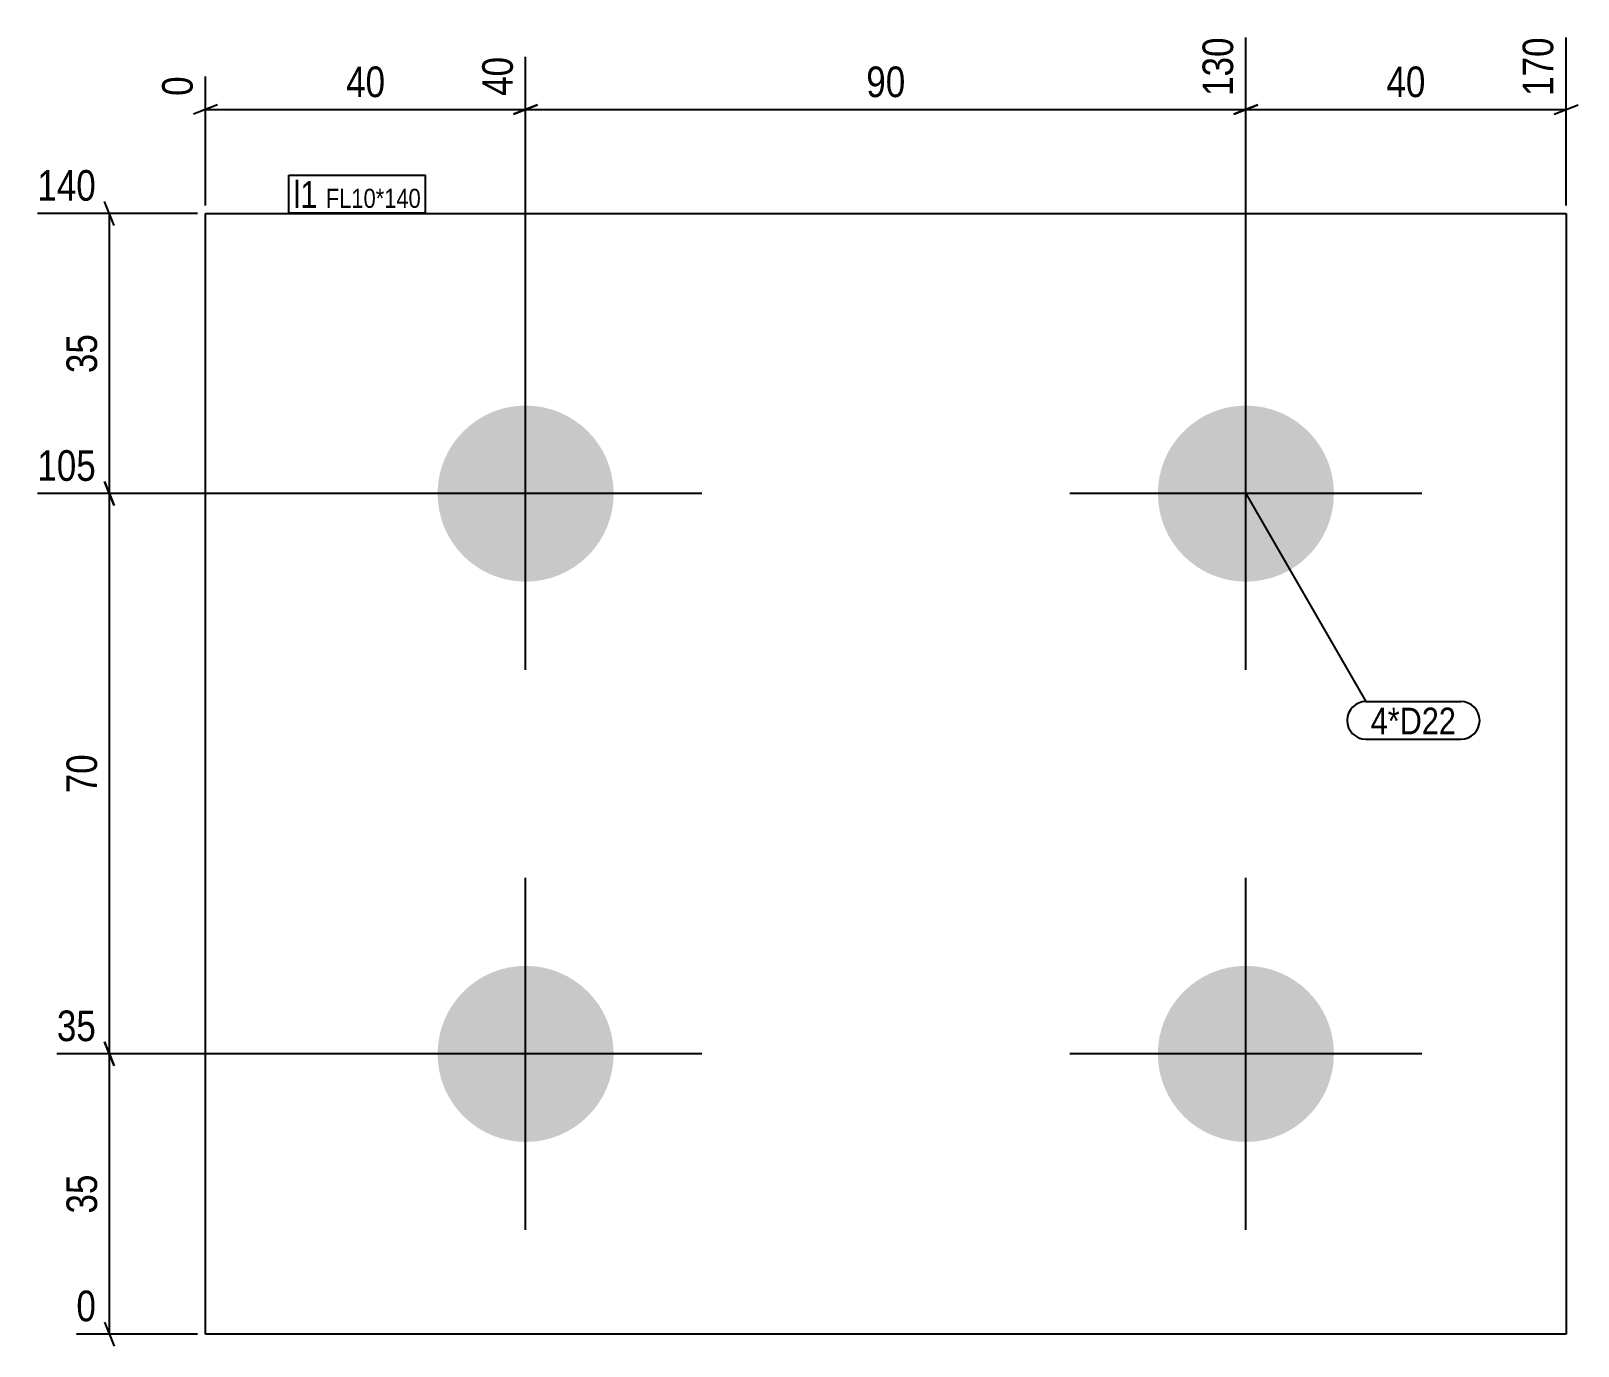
# Model space of a CAD drawing. Header units: millimetres. Extents: x 2 to 196, y 3 to 167.
import ezdxf

# ---------------------------------------------------------------- set-up
doc = ezdxf.new("R2010")
doc.units = ezdxf.units.MM
for name, color, linetype in [('MÅLSÆTNING', 7, 'Continuous'), ('STÅL', 7, 'Continuous'), ('TEKST', 7, 'Continuous')]:
    doc.layers.add(name, color=color, linetype=linetype)
doc.styles.add('Arial Narrow', font='ARIALN.TTF', dxfattribs={"height": 0.2})

msp = doc.modelspace()

# ---------------------------------------------------------------- hatches: boundary and pattern name
at = {"layer": 'STÅL', "linetype": 'Continuous'}
for points in [[(64.01, 98.5, -1), (64.01, 120.5, -1)], [(154.01, 98.5, -1), (154.01, 120.5, -1)], [(64.01, 28.5, -1), (64.01, 50.5, -1)], [(154.01, 28.5, -1), (154.01, 50.5, -1)]]:
    msp.add_hatch(color=3, dxfattribs=at).paths.add_polyline_path(points)

# ---------------------------------------------------------------- linework, layer by layer
at = {"layer": 'MÅLSÆTNING', "color": 7, "linetype": 'Continuous'}
for p, q in [((154.01, 110.5), (154.01, 166.5)), ((154.01, 110.5), (154.01, 166.5)), ((194.01, 145.5), (194.01, 166.5)), ((64.01, 110.5), (64.01, 164.07)), ((64.01, 110.5), (64.01, 164.07)), ((24.01, 145.5), (24.01, 161.63)), ((25.51, 158.09), (22.51, 156.89)), ((24.01, 157.49), (64.01, 157.49)), ((65.51, 158.09), (62.51, 156.89)), ((62.51, 156.89), (65.51, 158.09)), ((64.01, 157.49), (154.01, 157.49)), ((155.51, 158.09), (152.51, 156.89)), ((152.51, 156.89), (155.51, 158.09)), ((154.01, 157.49), (194.01, 157.49)), ((192.51, 156.89), (195.51, 158.09)), ((12.61, 143), (11.41, 146)), ((23.01, 144.5), (3, 144.5)), ((12.01, 109.5), (12.01, 144.5)), ((11.41, 111), (12.61, 108)), ((12.61, 108), (11.41, 111)), ((63.01, 109.5), (3, 109.5)), ((63.01, 109.5), (3, 109.5)), ((12.01, 39.5), (12.01, 109.5)), ((11.41, 41), (12.61, 38)), ((12.61, 38), (11.41, 41)), ((63.01, 39.5), (5.44, 39.5)), ((63.01, 39.5), (5.44, 39.5)), ((12.01, 4.5), (12.01, 39.5)), ((11.41, 6), (12.61, 3)), ((23.01, 4.5), (7.88, 4.5))]:
    msp.add_line(p, q, dxfattribs=at)
at = {"layer": 'STÅL', "color": 2, "linetype": 'Continuous'}
for p, q in [((24.01, 4.5), (24.01, 144.5)), ((24.01, 144.5), (194.01, 144.5)), ((194.01, 144.5), (194.01, 4.5)), ((194.01, 4.5), (24.01, 4.5))]:
    msp.add_line(p, q, dxfattribs=at)
at = {"layer": 'STÅL', "color": 3, "linetype": 'Continuous'}
for p, q in [((64.01, 87.5), (64.01, 131.5)), ((154.01, 87.5), (154.01, 131.5)), ((86.01, 109.5), (42.01, 109.5)), ((176.01, 109.5), (132.01, 109.5)), ((64.01, 17.5), (64.01, 61.5)), ((154.01, 17.5), (154.01, 61.5)), ((86.01, 39.5), (42.01, 39.5)), ((176.01, 39.5), (132.01, 39.5))]:
    msp.add_line(p, q, dxfattribs=at)

# ---------------------------------------------------------------- wipeouts: each hides what was drawn before it
at = {"color": 0}
msp.add_wipeout([(180.27, 79.42), (180.27, 82.92), (169.61, 82.92), (169.61, 79.42)], dxfattribs=at).dxf.layer = 'TEKST'

# ---------------------------------------------------------------- next in the draw order: wipeouts: each hides what was drawn before it
at = {"color": 0, "linetype": 'Continuous'}
for points in [[(153.21, 167.3), (147.61, 167.3), (147.61, 158.39), (153.21, 158.39)], [(193.21, 167.3), (187.61, 167.3), (187.61, 158.39), (193.21, 158.39)], [(63.21, 164.87), (57.61, 164.87), (57.61, 158.39), (63.21, 158.39)], [(23.21, 162.43), (17.61, 162.43), (17.61, 158.39), (23.21, 158.39)], [(11.11, 145.3), (11.11, 150.9), (2.2, 150.9), (2.2, 145.3)], [(11.11, 110.3), (11.11, 115.9), (2.2, 115.9), (2.2, 110.3)], [(11.11, 40.3), (11.11, 45.9), (4.64, 45.9), (4.64, 40.3)], [(11.11, 5.3), (11.11, 10.9), (7.08, 10.9), (7.08, 5.3)]]:
    msp.add_wipeout(points, dxfattribs=at).dxf.layer = 'MÅLSÆTNING'
at = {"color": 0}
for points, layer in [([(47.25, 158.24), (47.25, 163.84), (40.78, 163.84), (40.78, 158.24)], 'MÅLSÆTNING'), ([(112.25, 158.24), (112.25, 163.84), (105.78, 163.84), (105.78, 158.24)], 'MÅLSÆTNING'), ([(177.25, 158.24), (177.25, 163.84), (170.77, 163.84), (170.77, 158.24)], 'MÅLSÆTNING'), ([(11.26, 130.24), (5.66, 130.24), (5.66, 123.76), (11.26, 123.76)], 'MÅLSÆTNING'), ([(11.26, 77.74), (5.66, 77.74), (5.66, 71.26), (11.26, 71.26)], 'MÅLSÆTNING'), ([(11.26, 25.24), (5.66, 25.24), (5.66, 18.76), (11.26, 18.76)], 'MÅLSÆTNING'), ([(38, 145.2), (38, 148.7), (35.01, 148.7), (35.01, 145.2)], 'TEKST'), ([(50.92, 145.2), (50.92, 147.7), (39.05, 147.7), (39.05, 145.2)], 'TEKST'), ([(180.27, 79.42), (180.27, 82.92), (169.61, 82.92), (169.61, 79.42)], 'TEKST')]:
    msp.add_wipeout(points, dxfattribs=at).dxf.layer = layer

# ---------------------------------------------------------------- next in the draw order: linework, layer by layer
at = {"layer": 'TEKST', "color": 7, "linetype": 'Continuous'}
for p, q in [((154.01, 109.5), (169.01, 83.52)), ((169.01, 83.52), (180.87, 83.52)), ((169.01, 78.82), (180.87, 78.82))]:
    msp.add_line(p, q, dxfattribs=at)
for centre, start, end in [((169.01, 81.17), 90, 270), ((180.87, 81.17), 270, 90)]:
    msp.add_arc(centre, 2.35, start, end, dxfattribs=at)

# ---------------------------------------------------------------- next in the draw order: texts
at = {"layer": 'MÅLSÆTNING', "color": 3, "linetype": 'Continuous', "style": 'Arial Narrow'}
for s, height, p in [('130', 3.818, (152.41, 159.19)), ('170', 3.818, (192.41, 159.19)), ('40', 3.818, (62.41, 159.19)), ('0', 3.82, (22.41, 159.19))]:
    msp.add_text(s, height=height, rotation=90.0002, dxfattribs=at).set_placement(p)
at = {"layer": 'MÅLSÆTNING', "color": 3, "style": 'Arial Narrow'}
for s, p in [('40', (41.58, 159.04)), ('90', (106.58, 159.04)), ('40', (171.57, 159.04))]:
    msp.add_text(s, height=3.818, dxfattribs=at).set_placement(p)
at = {"layer": 'MÅLSÆTNING', "color": 3, "linetype": 'Continuous', "style": 'Arial Narrow'}
for s, height, p in [('140', 3.818, (3, 146.1)), ('105', 3.818, (3, 111.1)), ('35', 3.818, (5.44, 41.1)), ('0', 3.82, (7.88, 6.1))]:
    msp.add_text(s, height=height, dxfattribs=at).set_placement(p)
at = {"layer": 'MÅLSÆTNING', "color": 3, "style": 'Arial Narrow'}
for s, p in [('35', (10.46, 124.56)), ('70', (10.46, 72.06)), ('35', (10.46, 19.56))]:
    msp.add_text(s, height=3.818, rotation=90.0002, dxfattribs=at).set_placement(p)
at = {"layer": 'TEKST', "color": 3, "style": 'Arial Narrow'}
msp.add_text('4*D22', height=3.34, dxfattribs=at).set_placement((169.61, 79.42))

# ---------------------------------------------------------------- next in the draw order: wipeouts: each hides what was drawn before it
at = {"color": 0}
for points in [[(38, 145.2), (38, 148.7), (35.01, 148.7), (35.01, 145.2)], [(50.92, 145.2), (50.92, 147.7), (39.05, 147.7), (39.05, 145.2)]]:
    msp.add_wipeout(points, dxfattribs=at).dxf.layer = 'TEKST'

# ---------------------------------------------------------------- next in the draw order: linework, layer by layer
at = {"layer": 'TEKST', "color": 7, "linetype": 'Continuous'}
for p, q in [((34.41, 149.3), (51.52, 149.3)), ((34.41, 144.6), (34.41, 149.3)), ((51.52, 144.6), (51.52, 149.3)), ((34.41, 144.6), (51.52, 144.6))]:
    msp.add_line(p, q, dxfattribs=at)

# ---------------------------------------------------------------- next in the draw order: texts
at = {"layer": 'TEKST', "color": 3, "style": 'Arial Narrow'}
for s, height, p in [('l1', 3.34, (35.01, 145.2)), ('FL10*140', 2.386, (39.05, 145.2))]:
    msp.add_text(s, height=height, dxfattribs=at).set_placement(p)

doc.saveas('drawing.dxf')
